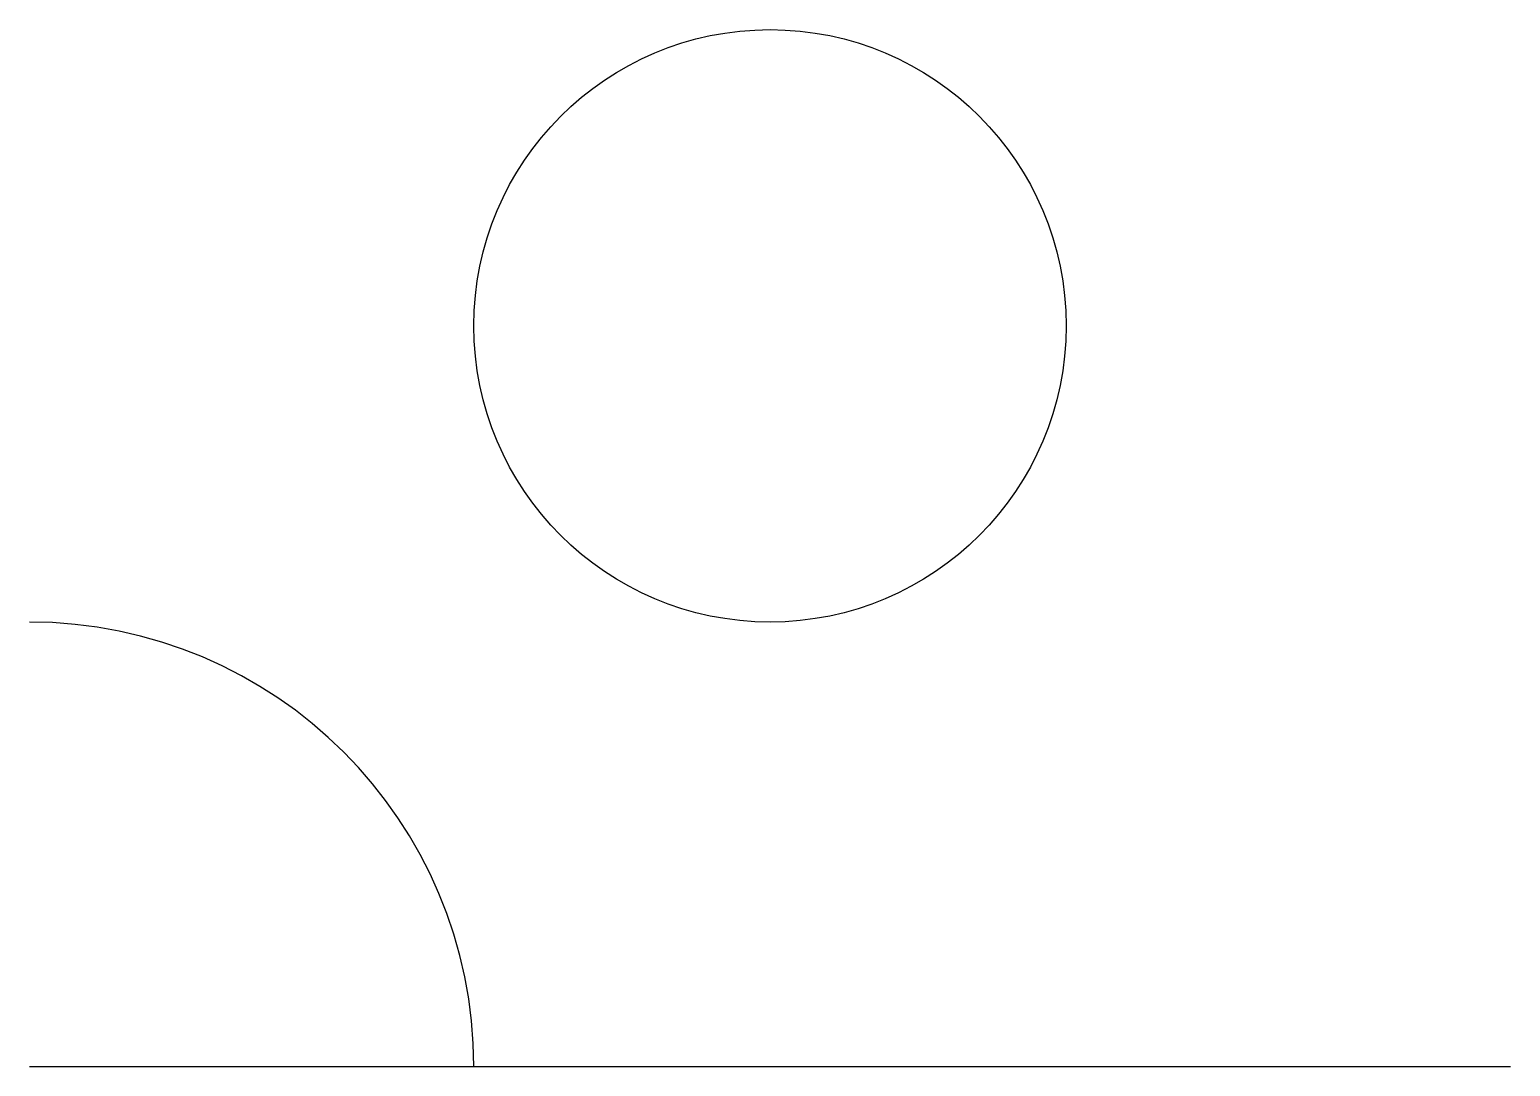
# Model space of a CAD drawing. Extents: x 0 to 10, y 0 to 7.
import ezdxf

# ---------------------------------------------------------------- set-up
doc = ezdxf.new("R2010")
doc.units = 0
doc.layers.get('0').update_dxf_attribs({"linetype": 'CONTINUOUS'})
doc.layers.add('Doors', color=7, linetype='Continuous')
doc.layers.add('Walls', color=1, linetype='CONTINUOUS')

msp = doc.modelspace()

# ---------------------------------------------------------------- linework, layer by layer
msp.add_arc((0, 0), 3, 0, 90)
at = {"layer": 'Doors'}
msp.add_circle((5, 5), 2, dxfattribs=at)
at = {"layer": 'Walls'}
msp.add_line((0, 0), (10, 0), dxfattribs=at)

doc.saveas('drawing.dxf')
